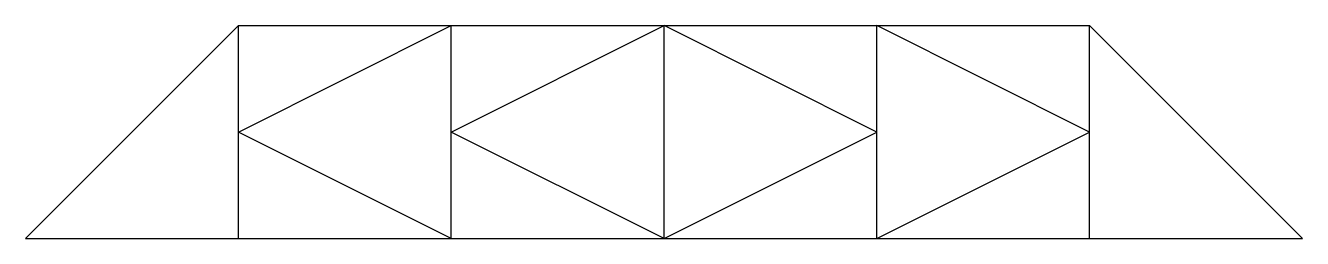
# Model space of a CAD drawing. Extents: x 0 to 12, y 0 to 2.
import ezdxf

# ---------------------------------------------------------------- set-up
doc = ezdxf.new("R2010")
doc.units = 0
doc.layers.get('0').update_dxf_attribs({"linetype": 'CONTINUOUS'})

msp = doc.modelspace()

# ---------------------------------------------------------------- linework, layer by layer
for points in [[(0, 0), (2, 2), (4, 2), (6, 2), (8, 2), (10, 2), (12, 0)], [(4, 0), (2, 1), (4, 2)], [(2, 0), (2, 1), (2, 2)], [(6, 0), (4, 1), (6, 2)], [(4, 0), (4, 1), (4, 2)], [(6, 0), (6, 2)], [(6, 0), (8, 1), (6, 2)], [(8, 0), (10, 1), (8, 2)], [(8, 0), (8, 1), (8, 2)], [(10, 0), (10, 1), (10, 2)], [(0, 0), (2, 0), (4, 0), (6, 0), (8, 0), (10, 0), (12, 0)]]:
    msp.add_lwpolyline(points)

doc.saveas('drawing.dxf')
